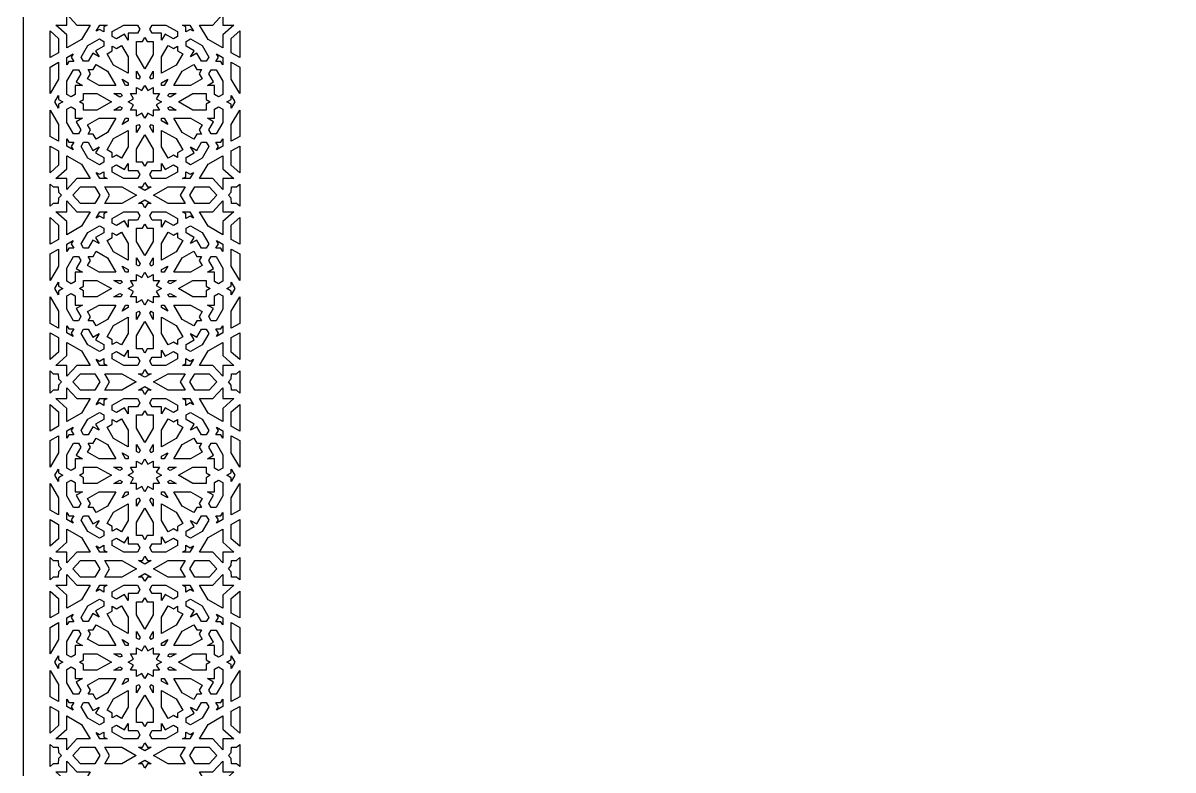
# Model space of a CAD drawing. Extents: x -430 to 430, y -1150 to 1150.
# Drawn here: x -430 to -5.4, y -866.5 to -590.9 of the extents above; entities that cross this region are included whole.
import ezdxf

# ---------------------------------------------------------------- set-up
doc = ezdxf.new("R2010")
doc.units = 0
doc.layers.add('LAYER_1', color=18, linetype='CONTINUOUS')

msp = doc.modelspace()

# ---------------------------------------------------------------- linework, layer by layer
at = {"layer": 'LAYER_1'}
for points in [[(-430, -1150), (430, -1150), (430, 1150), (-430, 1150)], [(-410.1, -591.59), (-405.2, -591.59), (-408.35, -596.96), (-413.8, -600.05), (-413.8, -595.23), (-417.85, -591.59), (-413.8, -591.59), (-413.8, -587.6)], [(-356.2, -591.59), (-352.14, -591.59), (-356.2, -595.23), (-356.2, -600.05), (-361.65, -596.96), (-364.8, -591.59), (-359.89, -591.59), (-356.2, -587.6)], [(-416.9, -596.52), (-416.9, -601.85), (-419.98, -603.6), (-419.98, -593.75)], [(-400.15, -592.29), (-400.15, -594.12), (-401.75, -593.21), (-402.99, -593.91), (-401.63, -591.59), (-398.91, -591.59)], [(-386.82, -593.15), (-387.7, -594.63), (-391.18, -594.63), (-391.18, -597.23), (-392.5, -594.98), (-395.52, -596.7), (-397.03, -595.84), (-397.03, -594.04), (-392.72, -591.59), (-387.74, -591.59)], [(-372.97, -594.04), (-372.97, -595.84), (-374.48, -596.7), (-377.5, -594.98), (-378.82, -597.23), (-378.82, -594.63), (-382.3, -594.63), (-383.17, -593.15), (-382.26, -591.59), (-377.28, -591.59)], [(-367.01, -593.91), (-368.25, -593.21), (-369.85, -594.12), (-369.85, -592.29), (-371.09, -591.59), (-368.37, -591.59)], [(-350, -593.76), (-350, -603.59), (-350.01, -603.6), (-353.1, -601.85), (-353.1, -596.52), (-350.01, -593.75)], [(-400.19, -597.63), (-400.19, -599.35), (-403.21, -601.07), (-401.89, -603.31), (-404.17, -602.02), (-405.92, -604.99), (-407.66, -604.99), (-408.57, -603.43), (-406.08, -599.18), (-401.77, -596.73)], [(-384.11, -597.68), (-381.91, -597.68), (-381.91, -602.5), (-385, -607.77), (-388.09, -602.5), (-388.09, -597.68), (-385.88, -597.68), (-385, -596.17)], [(-363.91, -599.18), (-361.42, -603.43), (-362.34, -604.99), (-364.08, -604.99), (-365.82, -602.02), (-368.11, -603.31), (-366.79, -601.07), (-369.81, -599.35), (-369.81, -597.63), (-368.22, -596.73)], [(-412.16, -603.45), (-411.23, -605.03), (-413.09, -605.03), (-413.8, -606.25), (-413.8, -603.57), (-411.44, -602.23)], [(-391.18, -603.32), (-391.18, -609.4), (-396.53, -606.36), (-398.98, -602.18), (-397.07, -601.1), (-397.07, -599.36), (-395.54, -600.23), (-393.63, -599.14)], [(-374.46, -600.23), (-372.93, -599.36), (-372.93, -601.1), (-371.02, -602.18), (-373.47, -606.36), (-378.82, -609.4), (-378.82, -603.32), (-376.36, -599.14)], [(-356.2, -603.57), (-356.2, -606.25), (-356.91, -605.03), (-358.76, -605.03), (-357.84, -603.45), (-358.55, -602.23)], [(-416.9, -611.63), (-419.98, -616.89), (-419.98, -607.12), (-416.9, -605.36)], [(-398.8, -608.59), (-395.71, -613.85), (-401.88, -613.85), (-406.13, -611.44), (-405.03, -609.56), (-405.91, -608.05), (-404.14, -608.05), (-403.04, -606.18)], [(-365.86, -608.05), (-364.09, -608.05), (-364.97, -609.56), (-363.87, -611.44), (-368.11, -613.85), (-374.29, -613.85), (-371.2, -608.59), (-366.96, -606.18)], [(-350.01, -607.12), (-350, -607.11), (-350, -616.87), (-350.01, -616.89), (-353.1, -611.63), (-353.1, -605.36)], [(-408.61, -609.58), (-410.35, -612.55), (-408.07, -613.85), (-410.71, -613.85), (-410.71, -617.28), (-412.22, -618.14), (-413.8, -617.24), (-413.8, -612.34), (-411.31, -608.1), (-409.48, -608.1)], [(-386.79, -610.81), (-387.26, -611.62), (-388.09, -611.15), (-388.09, -608.59)], [(-381.91, -611.15), (-382.73, -611.62), (-383.21, -610.81), (-381.91, -608.59)], [(-356.2, -612.34), (-356.2, -617.24), (-357.78, -618.14), (-359.29, -617.28), (-359.29, -613.85), (-361.93, -613.85), (-359.64, -612.55), (-361.39, -609.58), (-360.51, -608.1), (-358.68, -608.1)], [(-391.18, -612.91), (-391.18, -613.85), (-392.13, -613.85), (-393.44, -611.63)], [(-383.87, -615.78), (-381.91, -614.67), (-381.91, -616.9), (-379.65, -616.9), (-380.78, -618.82), (-378.82, -619.93), (-380.78, -621.05), (-379.65, -622.97), (-381.91, -622.97), (-381.91, -625.2), (-383.87, -624.09), (-385, -626.01), (-386.13, -624.09), (-388.09, -625.2), (-388.09, -622.97), (-390.35, -622.97), (-389.22, -621.05), (-391.18, -619.93), (-389.22, -618.82), (-390.35, -616.9), (-388.09, -616.9), (-388.09, -614.67), (-386.13, -615.78), (-385, -613.86)], [(-377.86, -613.85), (-378.82, -613.85), (-378.82, -612.91), (-376.56, -611.63)], [(-416.9, -619.02), (-415.29, -619.94), (-416.9, -620.85), (-416.9, -622.26), (-418.26, -619.94), (-416.9, -617.61)], [(-397.36, -619.94), (-402.71, -622.97), (-407.61, -622.97), (-407.61, -620.81), (-409.14, -619.94), (-407.61, -619.07), (-407.61, -616.9), (-402.71, -616.9)], [(-393.44, -617.71), (-394.27, -618.18), (-396.52, -616.9), (-393.92, -616.9)], [(-375.73, -618.18), (-376.55, -617.71), (-376.08, -616.9), (-373.47, -616.9)], [(-362.38, -619.07), (-360.85, -619.94), (-362.38, -620.81), (-362.38, -622.97), (-367.29, -622.97), (-372.63, -619.94), (-367.29, -616.9), (-362.38, -616.9)], [(-351.74, -619.94), (-353.1, -622.26), (-353.1, -620.85), (-354.7, -619.94), (-353.1, -619.02), (-353.1, -617.61)], [(-416.9, -628.24), (-416.9, -634.51), (-419.98, -632.75), (-419.98, -622.98)], [(-410.71, -622.59), (-410.71, -626.02), (-408.07, -626.02), (-410.35, -627.32), (-408.61, -630.29), (-409.48, -631.77), (-411.31, -631.77), (-413.8, -627.53), (-413.8, -622.63), (-412.22, -621.73)], [(-393.44, -622.16), (-393.92, -622.97), (-396.52, -622.97), (-394.27, -621.69)], [(-373.47, -622.97), (-376.08, -622.97), (-376.55, -622.16), (-375.73, -621.69)], [(-356.2, -622.63), (-356.2, -627.53), (-358.68, -631.77), (-360.51, -631.77), (-361.39, -630.29), (-359.64, -627.32), (-361.93, -626.02), (-359.29, -626.02), (-359.29, -622.59), (-357.78, -621.73)], [(-350.01, -632.75), (-353.1, -634.51), (-353.1, -628.24), (-350.01, -622.98)], [(-398.8, -631.28), (-403.04, -633.7), (-404.14, -631.82), (-405.91, -631.82), (-405.03, -630.31), (-406.13, -628.43), (-401.88, -626.02), (-395.71, -626.02)], [(-391.18, -626.96), (-393.44, -628.24), (-392.13, -626.02), (-391.18, -626.02)], [(-386.79, -629.06), (-388.09, -631.27), (-388.09, -628.71), (-387.26, -628.25)], [(-381.91, -628.71), (-381.91, -631.27), (-383.21, -629.06), (-382.73, -628.25)], [(-376.56, -628.24), (-378.82, -626.96), (-378.82, -626.02), (-377.86, -626.02)], [(-363.87, -628.43), (-364.97, -630.31), (-364.09, -631.82), (-365.86, -631.82), (-366.96, -633.7), (-371.2, -631.28), (-374.29, -626.02), (-368.11, -626.02)], [(-391.18, -636.55), (-393.63, -640.73), (-395.54, -639.64), (-397.07, -640.51), (-397.07, -638.77), (-398.98, -637.69), (-396.53, -633.51), (-391.18, -630.47)], [(-381.91, -637.37), (-381.91, -642.19), (-384.11, -642.19), (-385, -643.7), (-385.88, -642.19), (-388.09, -642.19), (-388.09, -637.37), (-385, -632.1)], [(-373.47, -633.51), (-371.02, -637.69), (-372.93, -638.77), (-372.93, -640.51), (-374.46, -639.64), (-376.36, -640.73), (-378.82, -636.55), (-378.82, -630.47)], [(-416.9, -638.02), (-416.9, -643.35), (-419.98, -646.12), (-419.98, -636.27)], [(-413.09, -634.84), (-411.23, -634.84), (-412.16, -636.42), (-411.44, -637.64), (-413.8, -636.3), (-413.8, -633.62)], [(-404.17, -637.86), (-401.89, -636.56), (-403.21, -638.8), (-400.19, -640.52), (-400.19, -642.24), (-401.77, -643.14), (-406.08, -640.69), (-408.57, -636.44), (-407.66, -634.88), (-405.92, -634.88)], [(-361.42, -636.44), (-363.91, -640.69), (-368.22, -643.14), (-369.81, -642.24), (-369.81, -640.52), (-366.79, -638.8), (-368.11, -636.56), (-365.82, -637.86), (-364.08, -634.88), (-362.34, -634.88)], [(-356.2, -636.3), (-358.55, -637.64), (-357.84, -636.42), (-358.76, -634.84), (-356.91, -634.84), (-356.2, -633.62)], [(-350.01, -646.12), (-353.1, -643.35), (-353.1, -638.02), (-350.01, -636.27)], [(-408.35, -642.91), (-405.2, -648.28), (-410.1, -648.28), (-413.8, -652.27), (-413.8, -648.28), (-417.85, -648.28), (-413.8, -644.64), (-413.8, -639.82)], [(-356.2, -644.64), (-352.14, -648.28), (-356.2, -648.28), (-356.2, -652.27), (-359.89, -648.28), (-364.8, -648.28), (-361.65, -642.91), (-356.2, -639.82)], [(-391.18, -645.24), (-387.7, -645.24), (-386.82, -646.72), (-387.74, -648.28), (-392.72, -648.28), (-397.03, -645.83), (-397.03, -644.03), (-395.52, -643.17), (-392.5, -644.89), (-391.18, -642.64)], [(-377.5, -644.89), (-374.48, -643.17), (-372.97, -644.03), (-372.97, -645.83), (-377.28, -648.28), (-382.26, -648.28), (-383.17, -646.72), (-382.3, -645.24), (-378.82, -645.24), (-378.82, -642.64)], [(-400.15, -647.58), (-398.91, -648.28), (-401.63, -648.28), (-402.99, -645.96), (-401.75, -646.66), (-400.15, -645.75)], [(-368.25, -646.66), (-367.01, -645.96), (-368.37, -648.28), (-371.09, -648.28), (-369.85, -647.58), (-369.85, -645.75)], [(-418.84, -651.33), (-416.96, -651.33), (-416.9, -653.24), (-415.83, -654.39), (-416.9, -655.54), (-416.96, -657.46), (-418.84, -657.46), (-419.98, -658.48), (-419.98, -650.3)], [(-401.62, -654.39), (-403.42, -657.46), (-408.74, -657.46), (-411.58, -654.39), (-408.74, -651.33), (-403.42, -651.33)], [(-388.15, -654.39), (-393.55, -657.46), (-399.84, -657.46), (-398.04, -654.39), (-399.84, -651.33), (-393.55, -651.33)], [(-384.07, -651.33), (-382.64, -651.33), (-385, -652.67), (-387.36, -651.33), (-385.93, -651.33), (-385, -649.75)], [(-371.95, -654.39), (-370.16, -657.46), (-376.45, -657.46), (-381.85, -654.39), (-376.45, -651.33), (-370.16, -651.33)], [(-358.42, -654.39), (-361.26, -657.46), (-366.58, -657.46), (-368.38, -654.39), (-366.58, -651.33), (-361.26, -651.33)], [(-350.01, -658.48), (-351.15, -657.46), (-353.04, -657.46), (-353.1, -655.54), (-354.17, -654.39), (-353.1, -653.24), (-353.04, -651.33), (-351.15, -651.33), (-350.01, -650.3)], [(-410.1, -660.5), (-405.2, -660.5), (-408.35, -665.87), (-413.8, -668.97), (-413.8, -664.14), (-417.85, -660.5), (-413.8, -660.5), (-413.8, -656.52)], [(-382.64, -657.46), (-384.07, -657.46), (-385, -659.04), (-385.93, -657.46), (-387.36, -657.46), (-385, -656.12)], [(-356.2, -660.5), (-352.14, -660.5), (-356.2, -664.14), (-356.2, -668.97), (-361.65, -665.87), (-364.8, -660.5), (-359.89, -660.5), (-356.2, -656.52)], [(-400.15, -661.21), (-400.15, -663.03), (-401.75, -662.12), (-402.99, -662.82), (-401.63, -660.5), (-398.91, -660.5)], [(-386.82, -662.06), (-387.7, -663.55), (-391.18, -663.55), (-391.18, -666.14), (-392.5, -663.9), (-395.52, -665.61), (-397.03, -664.75), (-397.03, -662.95), (-392.72, -660.5), (-387.74, -660.5)], [(-372.97, -662.95), (-372.97, -664.75), (-374.48, -665.61), (-377.5, -663.9), (-378.82, -666.14), (-378.82, -663.55), (-382.3, -663.55), (-383.17, -662.06), (-382.26, -660.5), (-377.28, -660.5)], [(-367.01, -662.82), (-368.25, -662.12), (-369.85, -663.03), (-369.85, -661.21), (-371.09, -660.5), (-368.37, -660.5)], [(-416.9, -665.43), (-416.9, -670.76), (-419.98, -672.51), (-419.98, -662.66)], [(-400.19, -666.55), (-400.19, -668.26), (-403.21, -669.98), (-401.89, -672.23), (-404.17, -670.93), (-405.92, -673.9), (-407.66, -673.9), (-408.57, -672.34), (-406.08, -668.1), (-401.77, -665.65)], [(-384.11, -666.59), (-381.91, -666.59), (-381.91, -671.42), (-385, -676.68), (-388.09, -671.42), (-388.09, -666.59), (-385.88, -666.59), (-385, -665.09)], [(-363.91, -668.1), (-361.42, -672.34), (-362.34, -673.9), (-364.08, -673.9), (-365.82, -670.93), (-368.11, -672.23), (-366.79, -669.98), (-369.81, -668.26), (-369.81, -666.55), (-368.22, -665.65)], [(-350.01, -672.51), (-353.1, -670.76), (-353.1, -665.43), (-350.01, -662.66)], [(-391.18, -672.23), (-391.18, -678.31), (-396.53, -675.27), (-398.98, -671.09), (-397.07, -670.01), (-397.07, -668.27), (-395.54, -669.14), (-393.63, -668.06)], [(-374.46, -669.14), (-372.93, -668.27), (-372.93, -670.01), (-371.02, -671.09), (-373.47, -675.27), (-378.82, -678.31), (-378.82, -672.23), (-376.36, -668.06)], [(-416.9, -680.54), (-419.98, -685.8), (-419.98, -676.03), (-416.9, -674.28)], [(-412.16, -672.36), (-411.23, -673.94), (-413.09, -673.94), (-413.8, -675.16), (-413.8, -672.48), (-411.44, -671.14)], [(-356.2, -672.48), (-356.2, -675.16), (-356.91, -673.94), (-358.76, -673.94), (-357.84, -672.36), (-358.55, -671.14)], [(-350.01, -676.03), (-350.01, -685.8), (-353.1, -680.54), (-353.1, -674.28)], [(-408.61, -678.5), (-410.35, -681.47), (-408.07, -682.76), (-410.71, -682.76), (-410.71, -686.2), (-412.22, -687.05), (-413.8, -686.15), (-413.8, -681.25), (-411.31, -677.01), (-409.48, -677.01)], [(-398.8, -677.5), (-395.71, -682.76), (-401.88, -682.76), (-406.13, -680.35), (-405.03, -678.47), (-405.91, -676.97), (-404.14, -676.97), (-403.04, -675.09)], [(-386.79, -679.73), (-387.26, -680.54), (-388.09, -680.07), (-388.09, -677.51)], [(-381.91, -680.07), (-382.73, -680.54), (-383.21, -679.73), (-381.91, -677.51)], [(-365.86, -676.97), (-364.09, -676.97), (-364.97, -678.47), (-363.87, -680.35), (-368.11, -682.76), (-374.29, -682.76), (-371.2, -677.5), (-366.96, -675.09)], [(-356.2, -681.25), (-356.2, -686.15), (-357.78, -687.05), (-359.29, -686.2), (-359.29, -682.76), (-361.93, -682.76), (-359.64, -681.47), (-361.39, -678.5), (-360.51, -677.01), (-358.68, -677.01)], [(-391.18, -681.83), (-391.18, -682.77), (-392.13, -682.77), (-393.44, -680.55)], [(-383.87, -684.7), (-381.91, -683.59), (-381.91, -685.81), (-379.65, -685.81), (-380.78, -687.74), (-378.82, -688.85), (-380.78, -689.96), (-379.65, -691.89), (-381.91, -691.89), (-381.91, -694.11), (-383.87, -693), (-385, -694.93), (-386.13, -693), (-388.09, -694.11), (-388.09, -691.89), (-390.35, -691.89), (-389.22, -689.96), (-391.18, -688.85), (-389.22, -687.74), (-390.35, -685.81), (-388.09, -685.81), (-388.09, -683.59), (-386.13, -684.7), (-385, -682.77)], [(-377.86, -682.77), (-378.82, -682.77), (-378.82, -681.83), (-376.56, -680.55)], [(-416.9, -687.94), (-415.29, -688.85), (-416.9, -689.76), (-416.9, -691.17), (-418.26, -688.85), (-416.9, -686.53)], [(-397.36, -688.85), (-402.71, -691.89), (-407.61, -691.89), (-407.61, -689.72), (-409.14, -688.85), (-407.61, -687.98), (-407.61, -685.81), (-402.71, -685.81)], [(-393.44, -686.62), (-394.27, -687.09), (-396.52, -685.81), (-393.92, -685.81)], [(-375.73, -687.09), (-376.55, -686.62), (-376.08, -685.81), (-373.47, -685.81)], [(-362.38, -687.98), (-360.85, -688.85), (-362.38, -689.72), (-362.38, -691.89), (-367.29, -691.89), (-372.63, -688.85), (-367.29, -685.81), (-362.38, -685.81)], [(-351.74, -688.85), (-353.1, -691.17), (-353.1, -689.76), (-354.7, -688.85), (-353.1, -687.94), (-353.1, -686.53)], [(-416.9, -697.16), (-416.9, -703.42), (-419.98, -701.67), (-419.98, -691.89)], [(-410.71, -691.5), (-410.71, -694.93), (-408.07, -694.93), (-410.35, -696.23), (-408.61, -699.2), (-409.48, -700.69), (-411.31, -700.69), (-413.8, -696.44), (-413.8, -691.54), (-412.22, -690.64)], [(-393.44, -691.08), (-393.92, -691.89), (-396.52, -691.89), (-394.27, -690.61)], [(-373.47, -691.89), (-376.08, -691.89), (-376.55, -691.08), (-375.73, -690.61)], [(-356.2, -691.54), (-356.2, -696.44), (-358.68, -700.69), (-360.51, -700.69), (-361.39, -699.2), (-359.64, -696.23), (-361.93, -694.93), (-359.29, -694.93), (-359.29, -691.5), (-357.78, -690.64)], [(-350, -691.92), (-350, -701.67), (-350.01, -701.67), (-353.1, -703.42), (-353.1, -697.16), (-350.01, -691.89)], [(-398.8, -700.2), (-403.04, -702.61), (-404.14, -700.73), (-405.91, -700.73), (-405.03, -699.22), (-406.13, -697.35), (-401.88, -694.93), (-395.71, -694.93)], [(-391.18, -695.87), (-393.44, -697.15), (-392.13, -694.93), (-391.18, -694.93)], [(-376.56, -697.15), (-378.82, -695.87), (-378.82, -694.93), (-377.86, -694.93)], [(-363.87, -697.35), (-364.97, -699.22), (-364.09, -700.73), (-365.86, -700.73), (-366.96, -702.61), (-371.2, -700.2), (-374.29, -694.93), (-368.11, -694.93)], [(-391.18, -705.47), (-393.63, -709.64), (-395.54, -708.56), (-397.07, -709.43), (-397.07, -707.69), (-398.98, -706.6), (-396.53, -702.43), (-391.18, -699.39)], [(-386.79, -697.97), (-388.09, -700.19), (-388.09, -697.63), (-387.26, -697.16)], [(-381.91, -697.63), (-381.91, -700.19), (-383.21, -697.97), (-382.73, -697.16)], [(-373.47, -702.43), (-371.02, -706.6), (-372.93, -707.69), (-372.93, -709.43), (-374.46, -708.56), (-376.36, -709.64), (-378.82, -705.47), (-378.82, -699.39)], [(-413.09, -703.75), (-411.23, -703.75), (-412.16, -705.33), (-411.44, -706.55), (-413.8, -705.21), (-413.8, -702.53)], [(-404.17, -706.77), (-401.89, -705.47), (-403.21, -707.72), (-400.19, -709.43), (-400.19, -711.15), (-401.77, -712.05), (-406.08, -709.6), (-408.57, -705.36), (-407.66, -703.8), (-405.92, -703.8)], [(-381.91, -706.28), (-381.91, -711.1), (-384.11, -711.1), (-385, -712.61), (-385.88, -711.1), (-388.09, -711.1), (-388.09, -706.28), (-385, -701.02)], [(-361.42, -705.36), (-363.91, -709.6), (-368.22, -712.05), (-369.81, -711.15), (-369.81, -709.43), (-366.79, -707.72), (-368.11, -705.47), (-365.82, -706.77), (-364.08, -703.8), (-362.34, -703.8)], [(-356.2, -705.21), (-358.55, -706.55), (-357.84, -705.33), (-358.76, -703.75), (-356.91, -703.75), (-356.2, -702.53)], [(-416.9, -706.94), (-416.9, -712.27), (-419.98, -715.04), (-419.98, -705.18)], [(-408.35, -711.83), (-405.2, -717.19), (-410.1, -717.19), (-413.8, -721.18), (-413.8, -717.19), (-417.85, -717.19), (-413.8, -713.55), (-413.8, -708.73)], [(-356.2, -713.55), (-352.14, -717.19), (-356.2, -717.19), (-356.2, -721.18), (-359.89, -717.19), (-364.8, -717.19), (-361.65, -711.83), (-356.2, -708.73)], [(-350, -705.19), (-350, -715.03), (-350.01, -715.04), (-353.1, -712.27), (-353.1, -706.94), (-350.01, -705.18)], [(-391.18, -714.15), (-387.7, -714.15), (-386.82, -715.64), (-387.74, -717.2), (-392.72, -717.2), (-397.03, -714.75), (-397.03, -712.94), (-395.52, -712.09), (-392.5, -713.8), (-391.18, -711.56)], [(-377.5, -713.8), (-374.48, -712.09), (-372.97, -712.94), (-372.97, -714.75), (-377.28, -717.2), (-382.26, -717.2), (-383.17, -715.64), (-382.3, -714.15), (-378.82, -714.15), (-378.82, -711.56)], [(-400.15, -716.49), (-398.91, -717.19), (-401.63, -717.19), (-402.99, -714.87), (-401.75, -715.58), (-400.15, -714.67)], [(-368.25, -715.58), (-367.01, -714.87), (-368.37, -717.19), (-371.09, -717.19), (-369.85, -716.49), (-369.85, -714.67)], [(-418.84, -720.24), (-416.96, -720.24), (-416.9, -722.16), (-415.84, -723.29), (-416.9, -724.43), (-416.96, -726.35), (-418.84, -726.35), (-420, -727.38), (-420, -719.2)], [(-401.62, -723.29), (-403.42, -726.35), (-408.74, -726.35), (-411.57, -723.29), (-408.74, -720.24), (-403.42, -720.24)], [(-388.17, -723.29), (-393.55, -726.35), (-399.84, -726.35), (-398.05, -723.29), (-399.84, -720.24), (-393.55, -720.24)], [(-384.07, -720.24), (-382.64, -720.24), (-385, -721.58), (-387.36, -720.24), (-385.93, -720.24), (-385, -718.66)], [(-371.95, -723.29), (-370.16, -726.35), (-376.45, -726.35), (-381.82, -723.29), (-376.45, -720.24), (-370.16, -720.24)], [(-358.43, -723.29), (-361.26, -726.35), (-366.58, -726.35), (-368.37, -723.29), (-366.58, -720.24), (-361.26, -720.24)], [(-350, -727.38), (-351.15, -726.35), (-353.04, -726.35), (-353.1, -724.43), (-354.15, -723.29), (-353.1, -722.16), (-353.04, -720.24), (-351.15, -720.24), (-350, -719.2)], [(-410.1, -729.39), (-405.2, -729.39), (-408.35, -734.76), (-413.8, -737.86), (-413.8, -733.03), (-417.85, -729.39), (-413.8, -729.39), (-413.8, -725.4)], [(-382.64, -726.35), (-384.07, -726.35), (-385, -727.92), (-385.93, -726.35), (-387.36, -726.35), (-385, -725.01)], [(-356.2, -729.39), (-352.14, -729.39), (-356.2, -733.03), (-356.2, -737.86), (-361.65, -734.76), (-364.8, -729.39), (-359.89, -729.39), (-356.2, -725.4)], [(-400.15, -730.1), (-400.15, -731.92), (-401.75, -731.01), (-402.99, -731.71), (-401.63, -729.39), (-398.91, -729.39)], [(-386.82, -730.95), (-387.7, -732.44), (-391.18, -732.44), (-391.18, -735.03), (-392.5, -732.78), (-395.52, -734.5), (-397.03, -733.64), (-397.03, -731.84), (-392.72, -729.39), (-387.74, -729.39)], [(-372.97, -731.84), (-372.97, -733.64), (-374.48, -734.5), (-377.5, -732.78), (-378.82, -735.03), (-378.82, -732.44), (-382.3, -732.44), (-383.17, -730.95), (-382.26, -729.39), (-377.28, -729.39)], [(-367.01, -731.71), (-368.25, -731.01), (-369.85, -731.92), (-369.85, -730.1), (-371.09, -729.39), (-368.37, -729.39)], [(-416.9, -734.32), (-416.9, -739.65), (-419.98, -741.4), (-419.98, -731.55)], [(-384.11, -735.48), (-381.91, -735.48), (-381.91, -740.3), (-385, -745.57), (-388.09, -740.3), (-388.09, -735.48), (-385.88, -735.48), (-385, -733.98)], [(-350, -731.56), (-350, -741.39), (-350.01, -741.4), (-353.1, -739.65), (-353.1, -734.32), (-350.01, -731.55)], [(-400.19, -735.44), (-400.19, -737.15), (-403.21, -738.87), (-401.89, -741.11), (-404.17, -739.82), (-405.92, -742.79), (-407.66, -742.79), (-408.57, -741.23), (-406.08, -736.99), (-401.77, -734.54)], [(-391.18, -741.12), (-391.18, -747.2), (-396.53, -744.16), (-398.98, -739.98), (-397.07, -738.9), (-397.07, -737.16), (-395.54, -738.03), (-393.63, -736.94)], [(-374.46, -738.03), (-372.93, -737.16), (-372.93, -738.9), (-371.02, -739.98), (-373.47, -744.16), (-378.82, -747.2), (-378.82, -741.12), (-376.36, -736.94)], [(-363.91, -736.99), (-361.42, -741.23), (-362.34, -742.79), (-364.08, -742.79), (-365.82, -739.82), (-368.11, -741.11), (-366.79, -738.87), (-369.81, -737.15), (-369.81, -735.44), (-368.22, -734.54)], [(-412.16, -741.25), (-411.23, -742.83), (-413.09, -742.83), (-413.8, -744.05), (-413.8, -741.37), (-411.44, -740.03)], [(-356.2, -741.37), (-356.2, -744.05), (-356.91, -742.83), (-358.76, -742.83), (-357.84, -741.25), (-358.55, -740.03)], [(-416.9, -749.43), (-419.98, -754.69), (-419.98, -744.92), (-416.9, -743.16)], [(-408.61, -747.38), (-410.35, -750.35), (-408.07, -751.65), (-410.71, -751.65), (-410.71, -755.08), (-412.22, -755.94), (-413.8, -755.04), (-413.8, -750.14), (-411.31, -745.9), (-409.48, -745.9)], [(-398.8, -746.39), (-395.71, -751.65), (-401.88, -751.65), (-406.13, -749.24), (-405.03, -747.36), (-405.91, -745.86), (-404.14, -745.86), (-403.04, -743.98)], [(-386.79, -748.61), (-387.26, -749.42), (-388.09, -748.96), (-388.09, -746.4)], [(-381.91, -748.96), (-382.73, -749.42), (-383.21, -748.61), (-381.91, -746.4)], [(-365.86, -745.86), (-364.09, -745.86), (-364.97, -747.36), (-363.87, -749.24), (-368.11, -751.65), (-374.29, -751.65), (-371.2, -746.39), (-366.96, -743.98)], [(-356.2, -750.14), (-356.2, -755.04), (-357.78, -755.94), (-359.29, -755.08), (-359.29, -751.65), (-361.93, -751.65), (-359.64, -750.35), (-361.39, -747.38), (-360.51, -745.9), (-358.68, -745.9)], [(-350.01, -744.92), (-350, -744.91), (-350, -754.67), (-350.01, -754.69), (-353.1, -749.43), (-353.1, -743.16)], [(-391.18, -750.71), (-391.18, -751.65), (-392.13, -751.65), (-393.44, -749.43)], [(-377.86, -751.65), (-378.82, -751.65), (-378.82, -750.71), (-376.56, -749.43)], [(-416.9, -756.83), (-415.29, -757.74), (-416.9, -758.65), (-416.9, -760.06), (-418.26, -757.74), (-416.9, -755.42)], [(-397.36, -757.74), (-402.71, -760.78), (-407.61, -760.78), (-407.61, -758.61), (-409.14, -757.74), (-407.61, -756.87), (-407.61, -754.7), (-402.71, -754.7)], [(-393.44, -755.51), (-394.27, -755.98), (-396.52, -754.7), (-393.92, -754.7)], [(-383.87, -753.58), (-381.91, -752.47), (-381.91, -754.7), (-379.65, -754.7), (-380.78, -756.62), (-378.82, -757.74), (-380.78, -758.85), (-379.65, -760.77), (-381.91, -760.77), (-381.91, -763), (-383.87, -761.89), (-385, -763.81), (-386.13, -761.89), (-388.09, -763), (-388.09, -760.77), (-390.35, -760.77), (-389.22, -758.85), (-391.18, -757.74), (-389.22, -756.62), (-390.35, -754.7), (-388.09, -754.7), (-388.09, -752.47), (-386.13, -753.58), (-385, -751.66)], [(-375.73, -755.98), (-376.55, -755.51), (-376.08, -754.7), (-373.47, -754.7)], [(-362.38, -756.87), (-360.85, -757.74), (-362.38, -758.61), (-362.38, -760.78), (-367.29, -760.78), (-372.63, -757.74), (-367.29, -754.7), (-362.38, -754.7)], [(-351.74, -757.74), (-353.1, -760.06), (-353.1, -758.65), (-354.7, -757.74), (-353.1, -756.83), (-353.1, -755.42)], [(-410.71, -760.39), (-410.71, -763.82), (-408.07, -763.82), (-410.35, -765.12), (-408.61, -768.09), (-409.48, -769.58), (-411.31, -769.58), (-413.8, -765.33), (-413.8, -760.43), (-412.22, -759.53)], [(-393.44, -759.96), (-393.92, -760.77), (-396.52, -760.77), (-394.27, -759.49)], [(-373.47, -760.77), (-376.08, -760.77), (-376.55, -759.96), (-375.73, -759.49)], [(-356.2, -760.43), (-356.2, -765.33), (-358.68, -769.58), (-360.51, -769.58), (-361.39, -768.09), (-359.64, -765.12), (-361.93, -763.82), (-359.29, -763.82), (-359.29, -760.39), (-357.78, -759.53)], [(-416.9, -766.05), (-416.9, -772.31), (-419.98, -770.56), (-419.98, -760.78)], [(-398.8, -769.08), (-403.04, -771.5), (-404.14, -769.62), (-405.91, -769.62), (-405.03, -768.11), (-406.13, -766.23), (-401.88, -763.82), (-395.71, -763.82)], [(-391.18, -764.76), (-393.44, -766.04), (-392.13, -763.82), (-391.18, -763.82)], [(-376.56, -766.04), (-378.82, -764.76), (-378.82, -763.82), (-377.86, -763.82)], [(-363.87, -766.23), (-364.97, -768.11), (-364.09, -769.62), (-365.86, -769.62), (-366.96, -771.5), (-371.2, -769.08), (-374.29, -763.82), (-368.11, -763.82)], [(-350.01, -770.56), (-353.1, -772.31), (-353.1, -766.05), (-350.01, -760.78)], [(-391.18, -774.35), (-393.63, -778.53), (-395.54, -777.45), (-397.07, -778.31), (-397.07, -776.58), (-398.98, -775.49), (-396.53, -771.31), (-391.18, -768.28)], [(-386.79, -766.86), (-388.09, -769.08), (-388.09, -766.52), (-387.26, -766.05)], [(-381.91, -766.52), (-381.91, -769.08), (-383.21, -766.86), (-382.73, -766.05)], [(-373.47, -771.31), (-371.02, -775.49), (-372.93, -776.58), (-372.93, -778.31), (-374.46, -777.45), (-376.36, -778.53), (-378.82, -774.35), (-378.82, -768.28)], [(-413.09, -772.64), (-411.23, -772.64), (-412.16, -774.22), (-411.44, -775.44), (-413.8, -774.1), (-413.8, -771.42)], [(-404.17, -775.66), (-401.89, -774.36), (-403.21, -776.61), (-400.19, -778.32), (-400.19, -780.04), (-401.77, -780.94), (-406.08, -778.49), (-408.57, -774.24), (-407.66, -772.69), (-405.92, -772.69)], [(-381.91, -775.17), (-381.91, -779.99), (-384.11, -779.99), (-385, -781.5), (-385.88, -779.99), (-388.09, -779.99), (-388.09, -775.17), (-385, -769.91)], [(-361.42, -774.24), (-363.91, -778.49), (-368.22, -780.94), (-369.81, -780.04), (-369.81, -778.32), (-366.79, -776.61), (-368.11, -774.36), (-365.82, -775.66), (-364.08, -772.69), (-362.34, -772.69)], [(-356.2, -774.1), (-358.55, -775.44), (-357.84, -774.22), (-358.76, -772.64), (-356.91, -772.64), (-356.2, -771.42)], [(-416.9, -775.83), (-416.9, -781.15), (-419.98, -783.93), (-419.98, -774.07)], [(-350.01, -783.93), (-353.1, -781.15), (-353.1, -775.83), (-350.01, -774.07)], [(-408.35, -780.72), (-405.2, -786.08), (-410.1, -786.08), (-413.8, -790.07), (-413.8, -786.08), (-417.85, -786.08), (-413.8, -782.44), (-413.8, -777.62)], [(-391.18, -783.04), (-387.7, -783.04), (-386.82, -784.52), (-387.74, -786.08), (-392.72, -786.08), (-397.03, -783.63), (-397.03, -781.83), (-395.52, -780.97), (-392.5, -782.69), (-391.18, -780.44)], [(-377.5, -782.69), (-374.48, -780.97), (-372.97, -781.83), (-372.97, -783.63), (-377.28, -786.08), (-382.26, -786.08), (-383.17, -784.52), (-382.3, -783.04), (-378.82, -783.04), (-378.82, -780.44)], [(-356.2, -782.44), (-352.14, -786.08), (-356.2, -786.08), (-356.2, -790.07), (-359.89, -786.08), (-364.8, -786.08), (-361.65, -780.72), (-356.2, -777.62)], [(-400.15, -785.38), (-398.91, -786.08), (-401.63, -786.08), (-402.99, -783.76), (-401.75, -784.47), (-400.15, -783.55)], [(-368.25, -784.47), (-367.01, -783.76), (-368.37, -786.08), (-371.09, -786.08), (-369.85, -785.38), (-369.85, -783.55)], [(-418.84, -789.13), (-416.96, -789.13), (-416.9, -791.04), (-415.83, -792.19), (-416.9, -793.34), (-416.96, -795.26), (-418.84, -795.26), (-419.98, -796.28), (-419.98, -788.1)], [(-401.62, -792.19), (-403.42, -795.26), (-408.74, -795.26), (-411.58, -792.19), (-408.74, -789.13), (-403.42, -789.13)], [(-388.15, -792.19), (-393.55, -795.26), (-399.84, -795.26), (-398.04, -792.19), (-399.84, -789.13), (-393.55, -789.13)], [(-384.07, -789.13), (-382.64, -789.13), (-385, -790.47), (-387.36, -789.13), (-385.93, -789.13), (-385, -787.55)], [(-371.95, -792.19), (-370.16, -795.26), (-376.45, -795.26), (-381.85, -792.19), (-376.45, -789.13), (-370.16, -789.13)], [(-358.42, -792.19), (-361.26, -795.26), (-366.58, -795.26), (-368.38, -792.19), (-366.58, -789.13), (-361.26, -789.13)], [(-350.01, -796.28), (-351.15, -795.26), (-353.04, -795.26), (-353.1, -793.34), (-354.17, -792.19), (-353.1, -791.04), (-353.04, -789.13), (-351.15, -789.13), (-350.01, -788.1)], [(-382.64, -795.26), (-384.07, -795.26), (-385, -796.84), (-385.93, -795.26), (-387.36, -795.26), (-385, -793.92)], [(-410.1, -798.3), (-405.2, -798.3), (-408.35, -803.67), (-413.8, -806.77), (-413.8, -801.94), (-417.85, -798.3), (-413.8, -798.3), (-413.8, -794.32)], [(-356.2, -798.3), (-352.14, -798.3), (-356.2, -801.94), (-356.2, -806.77), (-361.65, -803.67), (-364.8, -798.3), (-359.89, -798.3), (-356.2, -794.32)], [(-416.9, -803.23), (-416.9, -808.56), (-419.98, -810.32), (-419.98, -800.46)], [(-400.15, -799.01), (-400.15, -800.83), (-401.75, -799.92), (-402.99, -800.63), (-401.63, -798.3), (-398.91, -798.3)], [(-386.82, -799.86), (-387.7, -801.35), (-391.18, -801.35), (-391.18, -803.94), (-392.5, -801.7), (-395.52, -803.41), (-397.03, -802.55), (-397.03, -800.75), (-392.72, -798.3), (-387.74, -798.3)], [(-372.97, -800.75), (-372.97, -802.55), (-374.48, -803.41), (-377.5, -801.7), (-378.82, -803.94), (-378.82, -801.35), (-382.3, -801.35), (-383.17, -799.86), (-382.26, -798.3), (-377.28, -798.3)], [(-367.01, -800.63), (-368.25, -799.92), (-369.85, -800.83), (-369.85, -799.01), (-371.09, -798.3), (-368.37, -798.3)], [(-350.01, -810.32), (-353.1, -808.56), (-353.1, -803.23), (-350.01, -800.46)], [(-400.19, -804.35), (-400.19, -806.07), (-403.21, -807.78), (-401.89, -810.03), (-404.17, -808.73), (-405.92, -811.7), (-407.66, -811.7), (-408.57, -810.14), (-406.08, -805.9), (-401.77, -803.45)], [(-391.18, -810.03), (-391.18, -816.11), (-396.53, -813.07), (-398.98, -808.9), (-397.07, -807.81), (-397.07, -806.07), (-395.54, -806.94), (-393.63, -805.86)], [(-384.11, -804.39), (-381.91, -804.39), (-381.91, -809.22), (-385, -814.48), (-388.09, -809.22), (-388.09, -804.39), (-385.88, -804.39), (-385, -802.89)], [(-374.46, -806.94), (-372.93, -806.07), (-372.93, -807.81), (-371.02, -808.9), (-373.47, -813.07), (-378.82, -816.11), (-378.82, -810.03), (-376.36, -805.86)], [(-363.91, -805.9), (-361.42, -810.14), (-362.34, -811.7), (-364.08, -811.7), (-365.82, -808.73), (-368.11, -810.03), (-366.79, -807.78), (-369.81, -806.07), (-369.81, -804.35), (-368.22, -803.45)], [(-412.16, -810.17), (-411.23, -811.74), (-413.09, -811.74), (-413.8, -812.96), (-413.8, -810.29), (-411.44, -808.95)], [(-356.2, -810.29), (-356.2, -812.96), (-356.91, -811.74), (-358.76, -811.74), (-357.84, -810.17), (-358.55, -808.95)], [(-416.9, -818.34), (-419.98, -823.6), (-419.98, -813.83), (-416.9, -812.08)], [(-408.61, -816.3), (-410.35, -819.27), (-408.07, -820.57), (-410.71, -820.57), (-410.71, -824), (-412.22, -824.85), (-413.8, -823.95), (-413.8, -819.05), (-411.31, -814.81), (-409.48, -814.81)], [(-398.8, -815.3), (-395.71, -820.57), (-401.88, -820.57), (-406.13, -818.15), (-405.03, -816.27), (-405.91, -814.77), (-404.14, -814.77), (-403.04, -812.89)], [(-365.86, -814.77), (-364.09, -814.77), (-364.97, -816.27), (-363.87, -818.15), (-368.11, -820.57), (-374.29, -820.57), (-371.2, -815.3), (-366.96, -812.89)], [(-356.2, -819.05), (-356.2, -823.95), (-357.78, -824.85), (-359.29, -824), (-359.29, -820.57), (-361.93, -820.57), (-359.64, -819.27), (-361.39, -816.3), (-360.51, -814.81), (-358.68, -814.81)], [(-350.01, -813.83), (-350.01, -823.6), (-353.1, -818.34), (-353.1, -812.08)], [(-391.18, -819.63), (-391.18, -820.57), (-392.13, -820.57), (-393.44, -818.35)], [(-386.79, -817.53), (-387.26, -818.34), (-388.09, -817.87), (-388.09, -815.31)], [(-381.91, -817.87), (-382.73, -818.34), (-383.21, -817.53), (-381.91, -815.31)], [(-377.86, -820.57), (-378.82, -820.57), (-378.82, -819.63), (-376.56, -818.35)], [(-397.36, -826.65), (-402.71, -829.69), (-407.61, -829.69), (-407.61, -827.52), (-409.14, -826.65), (-407.61, -825.78), (-407.61, -823.61), (-402.71, -823.61)], [(-393.44, -824.42), (-394.27, -824.89), (-396.52, -823.61), (-393.92, -823.61)], [(-383.87, -822.5), (-381.91, -821.39), (-381.91, -823.61), (-379.65, -823.61), (-380.78, -825.54), (-378.82, -826.65), (-380.78, -827.76), (-379.65, -829.69), (-381.91, -829.69), (-381.91, -831.91), (-383.87, -830.8), (-385, -832.73), (-386.13, -830.8), (-388.09, -831.91), (-388.09, -829.69), (-390.35, -829.69), (-389.22, -827.76), (-391.18, -826.65), (-389.22, -825.54), (-390.35, -823.61), (-388.09, -823.61), (-388.09, -821.39), (-386.13, -822.5), (-385, -820.57)], [(-375.73, -824.89), (-376.55, -824.42), (-376.08, -823.61), (-373.47, -823.61)], [(-362.38, -825.78), (-360.85, -826.65), (-362.38, -827.52), (-362.38, -829.69), (-367.29, -829.69), (-372.63, -826.65), (-367.29, -823.61), (-362.38, -823.61)], [(-416.9, -825.74), (-415.29, -826.65), (-416.9, -827.56), (-416.9, -828.97), (-418.26, -826.65), (-416.9, -824.33)], [(-351.74, -826.65), (-353.1, -828.97), (-353.1, -827.56), (-354.7, -826.65), (-353.1, -825.74), (-353.1, -824.33)], [(-416.9, -834.96), (-416.9, -841.22), (-419.98, -839.47), (-419.98, -829.7)], [(-410.71, -829.3), (-410.71, -832.74), (-408.07, -832.74), (-410.35, -834.03), (-408.61, -837), (-409.48, -838.49), (-411.31, -838.49), (-413.8, -834.25), (-413.8, -829.35), (-412.22, -828.45)], [(-393.44, -828.88), (-393.92, -829.69), (-396.52, -829.69), (-394.27, -828.41)], [(-373.47, -829.69), (-376.08, -829.69), (-376.55, -828.88), (-375.73, -828.41)], [(-356.2, -829.35), (-356.2, -834.25), (-358.68, -838.49), (-360.51, -838.49), (-361.39, -837), (-359.64, -834.03), (-361.93, -832.74), (-359.29, -832.74), (-359.29, -829.3), (-357.78, -828.45)], [(-350, -829.72), (-350, -839.48), (-350.01, -839.47), (-353.1, -841.22), (-353.1, -834.96), (-350.01, -829.7)], [(-398.8, -838), (-403.04, -840.41), (-404.14, -838.53), (-405.91, -838.53), (-405.03, -837.03), (-406.13, -835.15), (-401.88, -832.74), (-395.71, -832.74)], [(-391.18, -833.67), (-393.44, -834.95), (-392.13, -832.74), (-391.18, -832.74)], [(-386.79, -835.77), (-388.09, -837.99), (-388.09, -835.43), (-387.26, -834.96)], [(-381.91, -835.43), (-381.91, -837.99), (-383.21, -835.77), (-382.73, -834.96)], [(-376.56, -834.95), (-378.82, -833.67), (-378.82, -832.74), (-377.86, -832.74)], [(-363.87, -835.15), (-364.97, -837.03), (-364.09, -838.53), (-365.86, -838.53), (-366.96, -840.41), (-371.2, -838), (-374.29, -832.74), (-368.11, -832.74)], [(-413.09, -841.56), (-411.23, -841.56), (-412.16, -843.13), (-411.44, -844.36), (-413.8, -843.02), (-413.8, -840.34)], [(-391.18, -843.27), (-393.63, -847.44), (-395.54, -846.36), (-397.07, -847.23), (-397.07, -845.49), (-398.98, -844.41), (-396.53, -840.23), (-391.18, -837.19)], [(-381.91, -844.08), (-381.91, -848.91), (-384.11, -848.91), (-385, -850.41), (-385.88, -848.91), (-388.09, -848.91), (-388.09, -844.08), (-385, -838.82)], [(-373.47, -840.23), (-371.02, -844.41), (-372.93, -845.49), (-372.93, -847.23), (-374.46, -846.36), (-376.36, -847.44), (-378.82, -843.27), (-378.82, -837.19)], [(-356.2, -843.02), (-358.55, -844.36), (-357.84, -843.13), (-358.76, -841.56), (-356.91, -841.56), (-356.2, -840.34)], [(-416.9, -844.74), (-416.9, -850.07), (-419.98, -852.84), (-419.98, -842.98)], [(-404.17, -844.57), (-401.89, -843.27), (-403.21, -845.52), (-400.19, -847.24), (-400.19, -848.95), (-401.77, -849.85), (-406.08, -847.4), (-408.57, -843.16), (-407.66, -841.6), (-405.92, -841.6)], [(-361.42, -843.16), (-363.91, -847.4), (-368.22, -849.85), (-369.81, -848.95), (-369.81, -847.24), (-366.79, -845.52), (-368.11, -843.27), (-365.82, -844.57), (-364.08, -841.6), (-362.34, -841.6)], [(-350, -842.99), (-350, -852.83), (-350.01, -852.84), (-353.1, -850.07), (-353.1, -844.74), (-350.01, -842.98)], [(-408.35, -849.63), (-405.2, -855), (-410.1, -855), (-413.8, -858.98), (-413.8, -855), (-417.85, -855), (-413.8, -851.36), (-413.8, -846.53)], [(-356.2, -851.36), (-352.14, -855), (-356.2, -855), (-356.2, -858.98), (-359.89, -855), (-364.8, -855), (-361.65, -849.63), (-356.2, -846.53)], [(-400.15, -854.29), (-398.91, -855), (-401.63, -855), (-402.99, -852.68), (-401.75, -853.38), (-400.15, -852.47)], [(-391.18, -851.95), (-387.7, -851.95), (-386.82, -853.44), (-387.74, -855), (-392.72, -855), (-397.03, -852.55), (-397.03, -850.75), (-395.52, -849.89), (-392.5, -851.6), (-391.18, -849.36)], [(-377.5, -851.6), (-374.48, -849.89), (-372.97, -850.75), (-372.97, -852.55), (-377.28, -855), (-382.26, -855), (-383.17, -853.44), (-382.3, -851.95), (-378.82, -851.95), (-378.82, -849.36)], [(-368.25, -853.38), (-367.01, -852.68), (-368.37, -855), (-371.09, -855), (-369.85, -854.29), (-369.85, -852.47)], [(-418.84, -858.04), (-416.96, -858.04), (-416.9, -859.96), (-415.84, -861.09), (-416.9, -862.23), (-416.96, -864.15), (-418.84, -864.15), (-420, -865.19), (-420, -857)], [(-384.07, -858.04), (-382.64, -858.04), (-385, -859.38), (-387.36, -858.04), (-385.93, -858.04), (-385, -856.46)], [(-350, -865.18), (-351.15, -864.15), (-353.04, -864.15), (-353.1, -862.23), (-354.15, -861.09), (-353.1, -859.96), (-353.04, -858.04), (-351.15, -858.04), (-350, -857.01)], [(-401.62, -861.09), (-403.42, -864.15), (-408.74, -864.15), (-411.57, -861.09), (-408.74, -858.04), (-403.42, -858.04)], [(-388.17, -861.09), (-393.55, -864.15), (-399.84, -864.15), (-398.05, -861.09), (-399.84, -858.04), (-393.55, -858.04)], [(-371.95, -861.09), (-370.16, -864.15), (-376.45, -864.15), (-381.82, -861.09), (-376.45, -858.04), (-370.16, -858.04)], [(-358.43, -861.09), (-361.26, -864.15), (-366.58, -864.15), (-368.37, -861.09), (-366.58, -858.04), (-361.26, -858.04)], [(-410.1, -867.19), (-405.2, -867.19), (-408.35, -872.56), (-413.8, -875.66), (-413.8, -870.83), (-417.85, -867.19), (-413.8, -867.19), (-413.8, -863.2)], [(-382.64, -864.15), (-384.07, -864.15), (-385, -865.73), (-385.93, -864.15), (-387.36, -864.15), (-385, -862.81)], [(-356.2, -867.19), (-352.14, -867.19), (-356.2, -870.83), (-356.2, -875.66), (-361.65, -872.56), (-364.8, -867.19), (-359.89, -867.19), (-356.2, -863.2)]]:
    msp.add_lwpolyline(points, close=True, dxfattribs=at)

doc.saveas('drawing.dxf')
